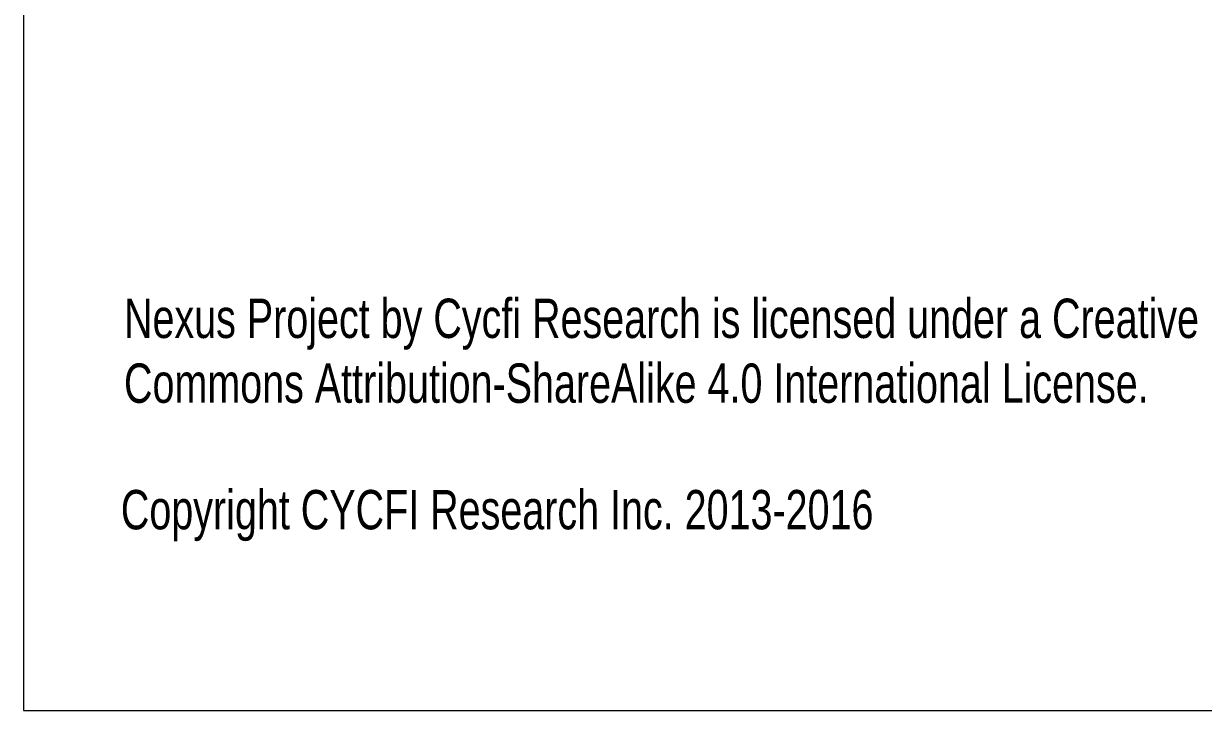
# Model space of a CAD drawing. Header units: millimetres. Extents: x 5 to 292, y 4 to 204.
# Drawn here: x 4.9 to 100.1, y 4.5 to 59.9 of the extents above; entities that cross this region are included whole.
import ezdxf

# ---------------------------------------------------------------- set-up
doc = ezdxf.new("R2010")
doc.units = ezdxf.units.MM
doc.layers.add('LAYER_1', color=179, linetype='Continuous')
doc.styles.add('SLDTEXTSTYLE0', font='TXT', dxfattribs={"width": 0.75})

# ---------------------------------------------------------------- blocks, each defined once
blk = doc.blocks.new('SW_NOTE_0')
at = {"layer": 'LAYER_1', "color": 0, "char_height": 3.175, "attachment_point": 1, "style": 'SLDTEXTSTYLE0'}
for s, insert in [('Nexus Project by Cycfi Research is licensed under a Creative', (0, 4.093)), ('Commons Attribution-ShareAlike 4.0 International License.', (0, -1.141))]:
    blk.add_mtext(s, dxfattribs=dict(at, insert=insert))

msp = doc.modelspace()

# ---------------------------------------------------------------- linework, layer by layer
at = {"color": 7, "linetype": 'Continuous', "lineweight": 18}
for p, q in [((4.92, 204.48), (4.92, 4.48)), ((4.92, 4.48), (291.92, 4.48))]:
    msp.add_line(p, q, dxfattribs=at)

# ---------------------------------------------------------------- block references
at = {"layer": 'LAYER_1'}
msp.add_blockref('SW_NOTE_0', (13.019, 33.63), dxfattribs=at)

# ---------------------------------------------------------------- texts
at = {"layer": 'LAYER_1', "insert": (12.766, 22.275), "char_height": 3.175, "attachment_point": 1, "style": 'SLDTEXTSTYLE0'}
msp.add_mtext('Copyright CYCFI Research Inc. 2013-2016', dxfattribs=at)

doc.saveas('drawing.dxf')
